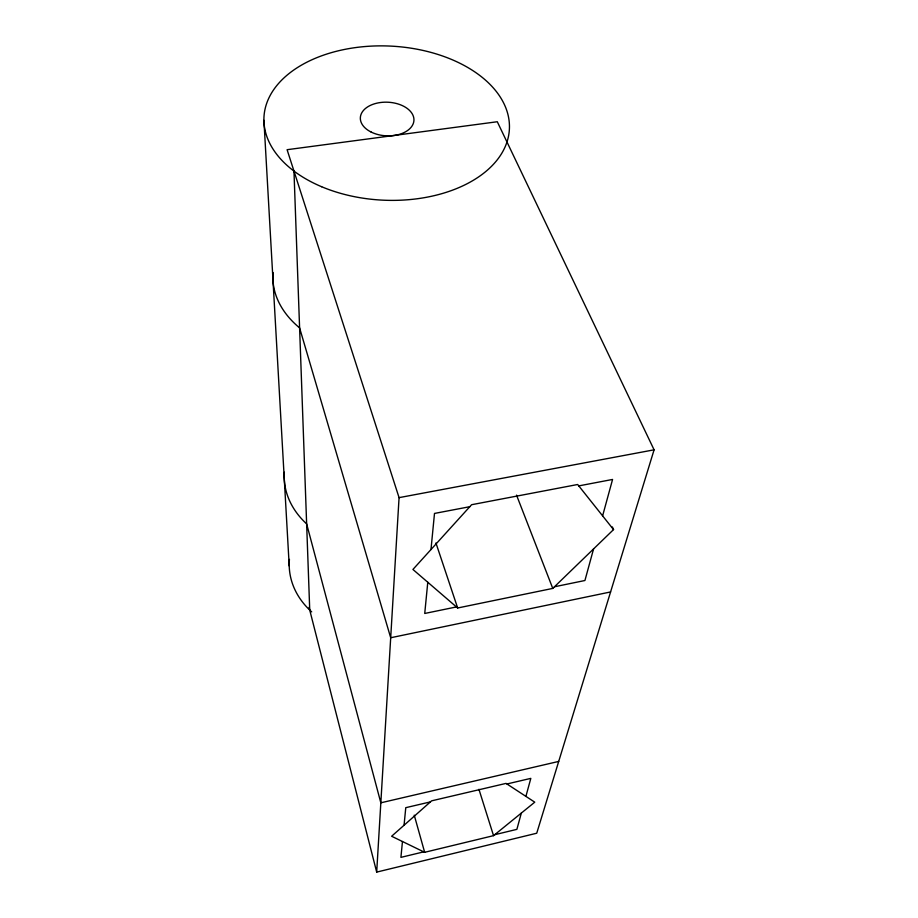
<?xml version="1.0" encoding="UTF-8"?>
<svg xmlns="http://www.w3.org/2000/svg" width="918" height="918" viewBox="0 0 918 918"><rect width="100%" height="100%" fill="white"/><g stroke="black" fill="none" stroke-linecap="round" stroke-linejoin="round"><path stroke-width="1.38" d="M376.69 872.1L399.066 497.636L287.093 149.703L497.292 121.738L654.086 449.82L536.732 833.223L376.69 872.1L309.056 607.418M402.463 841.519L400.914 857.366L423.737 851.858M404.058 825.248L405.767 807.679L430.404 801.907M427.777 582.264L424.736 613.465L456.43 606.936M430.978 549.549L434.501 513.437L469.809 506.702M521.332 813.073L516.88 829.356L494.699 834.714M525.899 796.388L530.822 778.372L506.931 783.972M593.567 548.918L584.927 580.509L554.461 586.774M602.61 515.859L612.57 479.448L578.776 485.897M613.534 529.594L577.663 484.497L471.6 504.716L412.928 569.458L457.657 607.991L552.762 588.415L613.534 529.594L612.398 526.978M493.54 835.655L534.758 802.171L506.059 783.398L431.609 800.84L391.63 836.252L424.655 852.306L493.54 835.655L478.932 789.296M558.706 761.424L380.832 802.814L306.646 523.891A90.526 71.684 2 0 1 284.339 472.208M610.585 591.949L390.689 637.746L299.601 327.887A108.565 76.022 2.5 0 1 273.094 272.543M399.066 497.636L654.086 449.82M516.536 495.135L552.762 588.415M435.935 542.974L457.657 607.991M414.248 815.173L424.655 852.306M263.914 120.327L289.227 565.97M293.967 171.058L309.733 610.068M311.695 611.87A82.528 68.701 1.6 0 1 289.434 559.383M321.644 186.733A122.851 77.123 2.7 0 0 509.375 129.392A122.851 77.123 2.7 0 0 329.011 53.347A122.851 77.123 2.7 0 0 321.644 186.733M371.147 132.054A26.829 16.822 2.8 0 0 413.777 121.727A26.829 16.822 2.8 0 0 376.506 103.252A26.829 16.822 2.8 0 0 371.147 132.054"/></g></svg>
